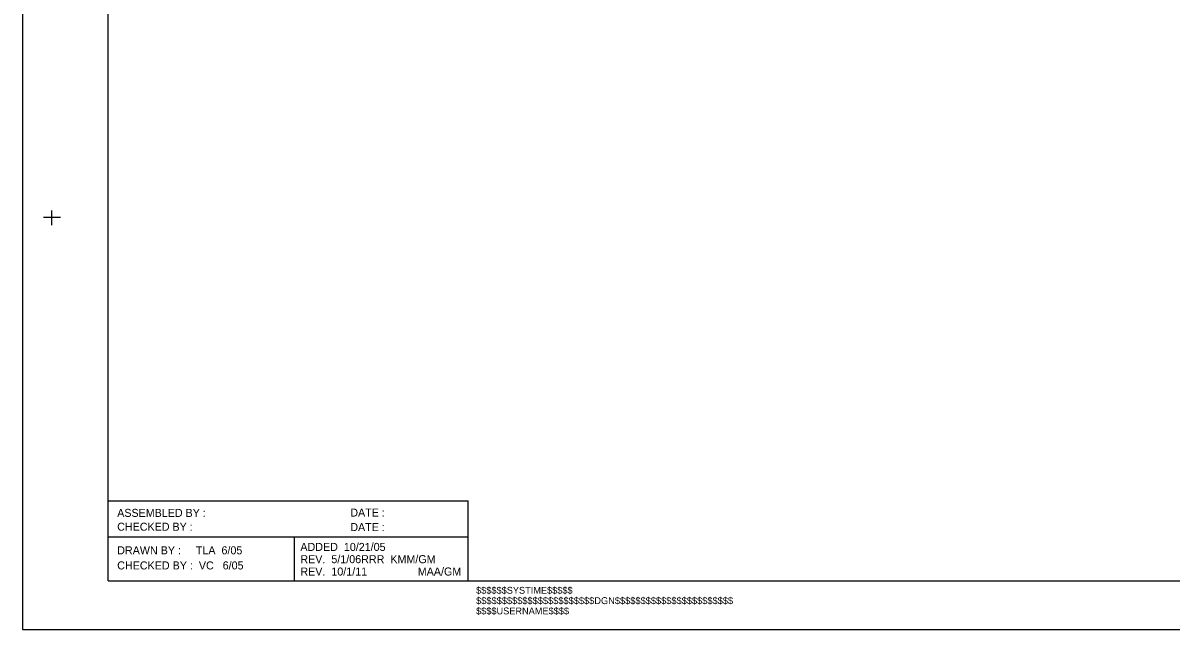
# Model space of a CAD drawing. Extents: x -1 to 92, y -102 to 38.
# Drawn here: x -0.91 to 15.29, y -26.75 to -18.19 of the extents above; entities that cross this region are included whole.
import ezdxf

# ---------------------------------------------------------------- set-up
doc = ezdxf.new("R2010")
doc.units = 0
for name, color, linetype in [('Plan Sheet', 7, 'Continuous'), ('Plan Sheet CELL', 7, 'Continuous'), ('Plot Label CELL', 7, 'Continuous'), ('Plot Shape CELL', 7, 'Continuous')]:
    doc.layers.add(name, color=color, linetype=linetype)

msp = doc.modelspace()

# ---------------------------------------------------------------- linework, layer by layer
at = {"layer": 'Plan Sheet'}
for p, q in [((0.288, -24.929), (5.369, -24.929)), ((5.369, -26.059), (5.369, -24.929)), ((5.369, -25.439), (0.288, -25.439)), ((2.917, -26.059), (2.917, -25.439)), ((0.288, -26.059), (5.369, -26.059))]:
    msp.add_line(p, q, dxfattribs=at)
at = {"layer": 'Plan Sheet CELL'}
for p, q in [((0.288, -26.059), (0.288, -2.12)), ((-0.506, -21.042), (-0.506, -20.836)), ((-0.622, -20.929), (-0.383, -20.929)), ((0.288, -26.059), (36.769, -26.059)), ((-0.913, -26.75), (-0.913, -26.75))]:
    msp.add_line(p, q, dxfattribs=at)
at = {"layer": 'Plot Shape CELL'}
msp.add_lwpolyline([(-0.913, -1.671), (36.779, -1.671), (36.779, -26.75), (-0.913, -26.75)], close=True, dxfattribs=at)

# ---------------------------------------------------------------- texts
at = {"layer": 'Plan Sheet'}
for s, height, p in [('ASSEMBLED BY :', 0.11292, (0.417, -25.155)), ('DATE :', 0.1129, (3.707, -25.151)), ('CHECKED BY :', 0.11292, (0.417, -25.35)), ('DATE :', 0.1129, (3.707, -25.355)), ('DRAWN BY :     TLA  6/05', 0.11317, (0.417, -25.683)), ('ADDED  10/21/05', 0.11314, (3.002, -25.635)), ('REV.  5/1/06RRR  KMM/GM', 0.11314, (3.002, -25.808)), ('CHECKED BY :  VC   6/05', 0.11318, (0.417, -25.896)), ('REV.  10/1/11                 MAA/GM', 0.11314, (3.002, -25.982))]:
    msp.add_text(s, height=height, dxfattribs=at).set_placement(p)
at = {"layer": 'Plot Label CELL'}
for s, height, p in [('$$$$$$SYSTIME$$$$$', 0.09694, (5.482, -26.239)), ('$$$$$$$$$$$$$$$$$$$$$$$DGN$$$$$$$$$$$$$$$$$$$$$$$', 0.09754, (5.482, -26.385)), ('$$$$USERNAME$$$$', 0.09694, (5.482, -26.53))]:
    msp.add_text(s, height=height, dxfattribs=at).set_placement(p)

doc.saveas('drawing.dxf')
